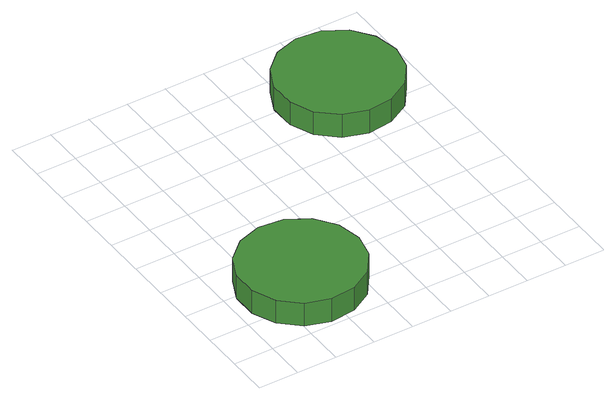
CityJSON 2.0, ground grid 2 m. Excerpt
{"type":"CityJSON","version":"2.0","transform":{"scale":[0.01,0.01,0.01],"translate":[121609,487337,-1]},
"CityObjects":{
"tree1":{"type":"SolitaryVegetationObject","attributes":{"function":"something"},"geometry":[{"type":"MultiSurface","lod":"1","boundaries":[[[0,1,2,3,4,5,6,7,8,9,10,11,12,13,14]],[[15,16,17,18,19,20,21,22,23,24,25,26,27,28,29]],[[0,29,28,1]],[[1,28,27,2]],[[2,27,26,3]],[[3,26,25,4]],[[4,25,24,5]],[[5,24,23,6]],[[6,23,22,7]],[[7,22,21,8]],[[8,21,20,9]],[[9,20,19,10]],[[10,19,18,11]],[[11,18,17,12]],[[12,17,16,13]],[[13,16,15,14]],[[14,15,29,0]]]}]},
"tree2":{"type":"SolitaryVegetationObject","attributes":{"function":"something"},"geometry":[{"type":"MultiSurface","lod":"1","boundaries":[[[30,31,32,33,34,35,36,37,38,39,40,41,42,43,44]],[[45,46,47,48,49,50,51,52,53,54,55,56,57,58,59]],[[30,59,58,31]],[[31,58,57,32]],[[32,57,56,33]],[[33,56,55,34]],[[34,55,54,35]],[[35,54,53,36]],[[36,53,52,37]],[[37,52,51,38]],[[38,51,50,39]],[[39,50,49,40]],[[40,49,48,41]],[[41,48,47,42]],[[42,47,46,43]],[[43,46,45,44]],[[44,45,59,30]]]}]}
},
"vertices":[
[653,316,199],[627,439,199],[553,540,199],[444,603,199],[319,616,199],[200,577,199],[106,493,199],[55,379,199],[55,253,199],[106,138,199],[200,54,199],[319,16,199],[444,29,199],[553,91,199],[627,193,199],[627,193,72],[553,91,72],[444,29,72],[319,16,72],[200,54,72],[106,138,72],[55,253,72],[55,379,72],[106,493,72],[200,577,72],[319,616,72],[444,603,72],[553,540,72],[627,439,72],[653,316,72],
[1518,1356,192],[1492,1479,192],[1418,1580,192],[1309,1643,192],[1184,1656,192],[1065,1618,192],[972,1534,192],[921,1419,192],[921,1293,192],[972,1178,192],[1065,1094,192],[1184,1056,192],[1309,1069,192],[1418,1132,192],[1492,1233,192],[1492,1233,65],[1418,1132,65],[1309,1069,65],[1184,1056,65],[1065,1094,65],[972,1178,65],[921,1293,65],[921,1419,65],[972,1534,65],[1065,1618,65],[1184,1656,65],[1309,1643,65],[1418,1580,65],[1492,1479,65],[1518,1356,65]
]}
